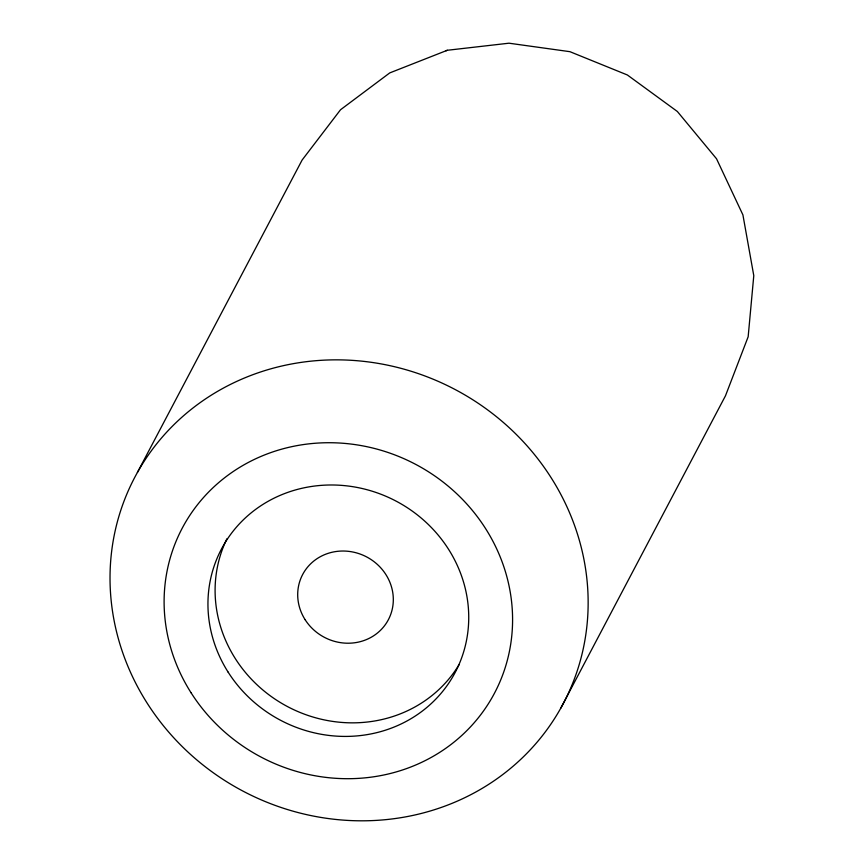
<?xml version="1.0" encoding="UTF-8"?>
<svg xmlns="http://www.w3.org/2000/svg" width="864" height="864" viewBox="0 0 864 864"><rect width="100%" height="100%" fill="white"/><g stroke="black" fill="none" stroke-linecap="round" stroke-linejoin="round"><path stroke-width="1.3" d="M137.408 472.457L302.119 160.034L340.513 109.76L389.74 72.911L447.293 50.274L508.982 43.2L569.927 51.678L627.361 74.974L677.365 111.499L716.537 158.782L742.91 214.888L753.786 275.648L748.159 336.766L725.479 395.788L560.758 708.21A242.298 227.102 27.8 0 1 147.01 702.918A242.298 227.102 27.8 0 1 339.476 359.867A242.298 227.102 27.8 0 1 560.758 708.21M445.986 50.782L447.293 50.274M458.935 664.891A132.16 123.876 27.8 0 1 286.146 705.856A132.16 123.876 27.8 0 1 226.919 538.78M228.118 672.116A132.16 123.876 27.8 0 0 453.794 675A132.16 123.876 27.8 0 0 333.094 484.996A132.16 123.876 27.8 0 0 228.118 672.116M191.063 692.766A176.591 165.521 27.8 0 0 492.62 696.622A176.591 165.521 27.8 0 0 331.333 442.735A176.591 165.521 27.8 0 0 191.063 692.766M305.089 619.639A48.46 45.425 27.8 0 0 387.839 620.698A48.46 45.425 27.8 0 0 343.58 551.027A48.46 45.425 27.8 0 0 305.089 619.639"/></g></svg>
